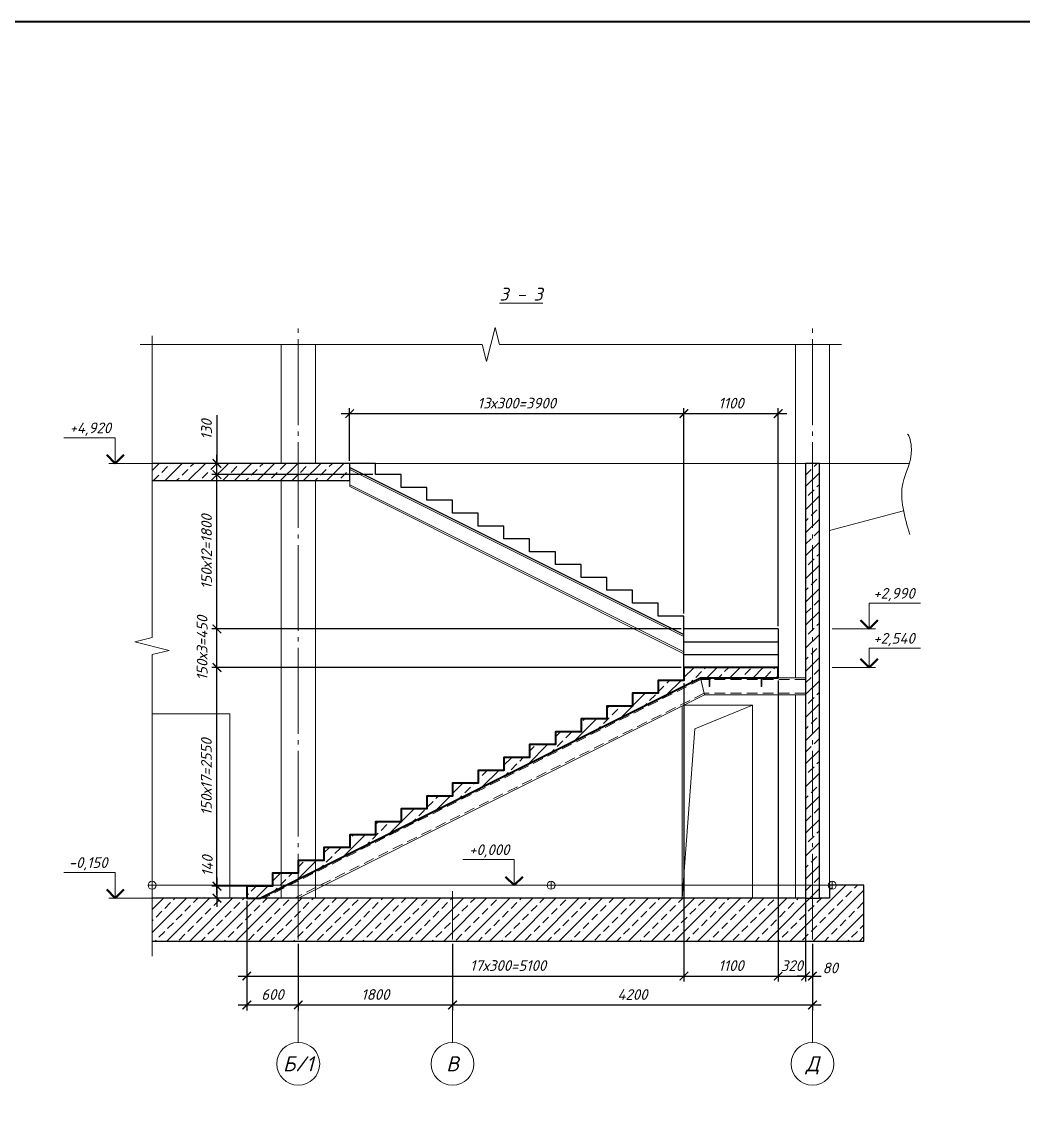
# Model space of a CAD drawing. Header units: millimetres. Extents: x -79646 to 95064, y -231229 to -58107.
# Drawn here: x 29650 to 41338, y -146205 to -133589 of the extents above; entities that cross this region are included whole.
import ezdxf
from ezdxf.enums import TextEntityAlignment as Align

# ---------------------------------------------------------------- set-up
doc = ezdxf.new("R2010")
doc.units = ezdxf.units.MM
doc.header["$PDMODE"] = 3
for name, pattern in [('DASHED2', [0.375, 0.25, -0.125]), ('GOST2.303 5', [24, 20, -1.5, 1, -1.5]), ('HIDDEN', [0.375, 0.25, -0.125])]:
    doc.linetypes.add(name, pattern=pattern)
doc.layers.get('0').update_dxf_attribs({"lineweight": 5})
doc.layers.get('Defpoints').update_dxf_attribs({"lineweight": 0})
for name, color, linetype, lineweight in [('!!!Металл', 7, 'Continuous', 15), ('#Dimensions', 7, 'Continuous', 9), ('#Бетон вид', 22, 'Continuous', 18), ('#Бетон лестницы вид', 12, 'Continuous', 30), ('#Бетон лестницы разрез', 12, 'Continuous', 40), ('#Бетон разрез', 22, 'Continuous', 30), ('#Оси', 7, 'Continuous', 9), ('#разм', 7, 'Continuous', 9), ('A-okno', 7, 'Continuous', 0), ('k_ Металл_вид', 1, 'Continuous', 18), ('k_ Отметки', 251, 'Continuous', 9)]:
    doc.layers.add(name, color=color, linetype=linetype, lineweight=lineweight)
doc.layers.add('#Hatch', color=252, linetype='Continuous', lineweight=5, true_color=0x696969)
doc.styles.add('ESKDW', font='eskdw.shx', dxfattribs={"oblique": 15})
doc.styles.add('STEP PR', font='isocpeui.ttf')
doc.dimstyles.new('SPDS', dxfattribs={"dimscale": 50, "dimtxt": 2.5, "dimasz": 2, "dimexe": 1.25, "dimexo": 0.625, "dimtad": 1, "dimdec": 0, "dimrnd": 0.001, "dimtxsty": 'ESKDW', "dimblk": 'ARCHTICK', "dimcen": 2.5, "dimdle": 2, "dimclrd": 256, "dimclre": 256, "dimclrt": 7, "dimadec": 0, "dimazin": 2, "dimtfac": 0.75, "dimtdec": 0, "dimtmove": 1, "dimatfit": 3, "dimfxl": 1, "dimtolj": 1, "dimarcsym": 1})
doc.dimstyles.new('высотные отметки', dxfattribs={"dimtxt": 500, "dimasz": 100, "dimexe": 100, "dimexo": 0.625, "dimgap": 50, "dimtad": 1, "dimtih": 1, "dimtoh": 1, "dimdec": 3, "dimlfac": 0.001, "dimrnd": 0.005, "dimzin": 9, "dimtxsty": 'STEP PR', "dimblk": 'NONE', "dimcen": 100, "dimdle": 100, "dimse1": 1, "dimse2": 1, "dimsd1": 1, "dimsd2": 1, "dimadec": 0, "dimazin": 0, "dimtfac": 1, "dimtdec": 3, "dimtmove": 0, "dimatfit": 2, "dimldrblk": 'NONE', "dimfxl": 1, "dimarcsym": 0})

# ---------------------------------------------------------------- blocks, each defined once
blk = doc.blocks.new('*U835')
at = {"color": 0, "linetype": 'ByBlock', "lineweight": -2}
for p, q in [((24.954, 0), (25.266, 1.25)), ((25.266, 1.25), (25.891, -1.25)), ((24.954, 0), (0, 0)), ((25.891, -1.25), (26.204, 0)), ((51.157, 0), (26.204, 0))]:
    blk.add_line(p, q, dxfattribs=at)
blk = doc.blocks.new('*U24')
at = {"color": 0, "linetype": 'ByBlock', "lineweight": -2}
for p, q in [((21.991, 0), (22.303, 1.25)), ((22.303, 1.25), (22.928, -1.25)), ((21.991, 0), (0, 0)), ((22.928, -1.25), (23.241, 0)), ((45.231, 0), (23.241, 0))]:
    blk.add_line(p, q, dxfattribs=at)
blk = doc.blocks.new('_ArchTick')
at = {"color": 0, "linetype": 'ByBlock', "const_width": 0.15}
blk.add_lwpolyline([(-0.5, -0.5), (0.5, 0.5)], dxfattribs=at)
blk = doc.blocks.new('*D710')
at = {"layer": '#Dimensions', "lineweight": -2, "transparency": 16777216}
for p, q in [((32877, -144343), (32877, -145121)), ((34677, -144343), (34677, -145121)), ((32777, -145058), (34777, -145058))]:
    blk.add_line(p, q, dxfattribs=at)
at = {"layer": 'Defpoints', "color": 0, "lineweight": 0, "transparency": 16777216}
for p in [(32877, -144312), (34677, -144312), (34677, -145058)]:
    blk.add_point(p, dxfattribs=at)
at = {"layer": '#Dimensions', "lineweight": -2, "transparency": 16777216, "xscale": 100, "yscale": 100, "zscale": 100, "rotation": 180}
blk.add_blockref('_ArchTick', (32877, -145058), dxfattribs=at)
at = {"layer": '#Dimensions', "lineweight": -2, "transparency": 16777216, "xscale": 100, "yscale": 100, "zscale": 100}
blk.add_blockref('_ArchTick', (34677, -145058), dxfattribs=at)
at = {"layer": '#Dimensions', "transparency": 16777216, "insert": (33777, -144936), "char_height": 125, "attachment_point": 5, "style": 'STEP PR'}
blk.add_mtext('\\A1;1800', dxfattribs=at)
blk = doc.blocks.new('*D711')
at = {"layer": '#Dimensions', "lineweight": -2, "transparency": 16777216}
for p, q in [((34677, -144343), (34677, -145121)), ((38877, -144343), (38877, -145121)), ((34577, -145058), (38977, -145058))]:
    blk.add_line(p, q, dxfattribs=at)
at = {"layer": 'Defpoints', "color": 0, "lineweight": 0, "transparency": 16777216}
for p in [(34677, -144312), (38877, -144312), (38877, -145058)]:
    blk.add_point(p, dxfattribs=at)
at = {"layer": '#Dimensions', "lineweight": -2, "transparency": 16777216, "xscale": 100, "yscale": 100, "zscale": 100, "rotation": 180}
blk.add_blockref('_ArchTick', (34677, -145058), dxfattribs=at)
at = {"layer": '#Dimensions', "lineweight": -2, "transparency": 16777216, "xscale": 100, "yscale": 100, "zscale": 100}
blk.add_blockref('_ArchTick', (38877, -145058), dxfattribs=at)
at = {"layer": '#Dimensions', "transparency": 16777216, "insert": (36777, -144936), "char_height": 125, "attachment_point": 5, "style": 'STEP PR'}
blk.add_mtext('\\A1;4200', dxfattribs=at)
blk = doc.blocks.new('*D29')
at = {"layer": 'Defpoints', "color": 0, "lineweight": 0, "ltscale": 3, "transparency": 16777216}
for p in [(4574327, -914160), (4576313, -914160, 0), (4576313, -924000)]:
    blk.add_point(p, dxfattribs=at)
at = {"layer": '#разм', "color": 0, "ltscale": 3, "transparency": 16777216, "insert": (4574872, -913360), "char_height": 250, "attachment_point": 5, "style": 'STEP PR'}
blk.add_mtext('+4,920', dxfattribs=at)
blk = doc.blocks.new('_None')
blk = doc.blocks.new('*D34')
at = {"layer": 'Defpoints', "color": 0, "lineweight": 0, "ltscale": 3, "transparency": 16777216}
for p in [(4574340, -924000), (4576313, -924000), (4576313, -924000, 0)]:
    blk.add_point(p, dxfattribs=at)
at = {"layer": '#разм', "color": 0, "ltscale": 3, "transparency": 16777216, "insert": (4574872, -923200), "char_height": 250, "attachment_point": 5, "style": 'STEP PR'}
blk.add_mtext('+0,000', dxfattribs=at)
blk = doc.blocks.new('*D39')
at = {"layer": 'Defpoints', "color": 0, "lineweight": 0, "ltscale": 3, "transparency": 16777216}
for p in [(4574313, -924300), (4576313, -924300, 0), (4576313, -924600)]:
    blk.add_point(p, dxfattribs=at)
at = {"layer": '#разм', "color": 0, "ltscale": 3, "transparency": 16777216, "insert": (4574821, -923500), "char_height": 250, "attachment_point": 5, "style": 'STEP PR'}
blk.add_mtext('-0,150', dxfattribs=at)
blk = doc.blocks.new('*D727')
at = {"layer": 'Defpoints', "color": 0, "lineweight": 0, "ltscale": 3, "transparency": 16777216}
for p in [(4576313, -918920, 0), (4577210, -918920), (4576313, -924000)]:
    blk.add_point(p, dxfattribs=at)
at = {"layer": '#разм', "color": 0, "ltscale": 3, "transparency": 16777216, "insert": (4577755, -918269), "char_height": 250, "attachment_point": 5, "style": 'STEP PR'}
blk.add_mtext('+2,540', dxfattribs=at)
blk = doc.blocks.new('*D723')
at = {"layer": 'Defpoints', "color": 0, "lineweight": 0, "ltscale": 3, "transparency": 16777216}
for p in [(4576313, -918020, 0), (4577223, -918020), (4576313, -924000)]:
    blk.add_point(p, dxfattribs=at)
at = {"layer": '#разм', "color": 0, "ltscale": 3, "transparency": 16777216, "insert": (4577755, -917220), "char_height": 250, "attachment_point": 5, "style": 'STEP PR'}
blk.add_mtext('+2,990', dxfattribs=at)
blk = doc.blocks.new('*U260')
at = {"color": 0, "linetype": 'ByBlock', "lineweight": -2}
for p, q in [((-63, 0), (-63, 7)), ((-63, 0), (0, 0)), ((-60, 10), (-20, 10)), ((-10, 20), (-10, 97)), ((0, 100), (-7, 100)), ((0, 0), (0, 100))]:
    blk.add_line(p, q, dxfattribs=at)
for centre, radius, start, end in [((-60, 7), 3.3, 90, 180), ((-20, 20), 10, 270, 0), ((-7, 97), 3.3, 89.045, 179.9778)]:
    blk.add_arc(centre, radius, start, end, dxfattribs=at)
blk = doc.blocks.new('*D797')
at = {"layer": '#Dimensions', "lineweight": -2, "transparency": 16777216}
for p, q in [((31929, -143772), (31929, -141022)), ((37346, -141122), (31867, -141122)), ((32546, -143672), (31867, -143672))]:
    blk.add_line(p, q, dxfattribs=at)
at = {"layer": 'Defpoints', "color": 0, "lineweight": 0, "transparency": 16777216}
for p in [(31929, -141122), (37377, -141122), (32577, -143672)]:
    blk.add_point(p, dxfattribs=at)
at = {"layer": '#Dimensions', "lineweight": -2, "transparency": 16777216, "xscale": 100, "yscale": 100, "zscale": 100}
for p, rotation in [((31929, -141122), 90), ((31929, -143672), 270)]:
    blk.add_blockref('_ArchTick', p, dxfattribs=dict(at, rotation=rotation))
at = {"layer": '#Dimensions', "transparency": 16777216, "insert": (31806, -142397), "char_height": 125, "attachment_point": 5, "rotation": 90, "style": 'STEP PR'}
blk.add_mtext('\\A1;150х17=2550', dxfattribs=at)
blk = doc.blocks.new('*D831')
at = {"layer": '#Dimensions', "lineweight": -2, "transparency": 16777216}
for p, q in [((31929, -141222), (31929, -140572)), ((37346, -140672), (31867, -140672)), ((37346, -141122), (31867, -141122))]:
    blk.add_line(p, q, dxfattribs=at)
at = {"layer": 'Defpoints', "color": 0, "lineweight": 0, "transparency": 16777216}
for p in [(31929, -140672), (37377, -140672), (37377, -141122)]:
    blk.add_point(p, dxfattribs=at)
at = {"layer": '#Dimensions', "lineweight": -2, "transparency": 16777216, "xscale": 100, "yscale": 100, "zscale": 100}
for p, rotation in [((31929, -140672), 90), ((31929, -141122), 270)]:
    blk.add_blockref('_ArchTick', p, dxfattribs=dict(at, rotation=rotation))
at = {"layer": '#Dimensions', "transparency": 16777216, "insert": (31756, -140895), "char_height": 125, "attachment_point": 5, "rotation": 90, "style": 'STEP PR'}
blk.add_mtext('\\A1;150х3=450', dxfattribs=at)
blk = doc.blocks.new('*D832')
at = {"layer": '#Dimensions', "lineweight": -2, "transparency": 16777216}
for p, q in [((31929, -140772), (31929, -138772)), ((33746, -138872), (31867, -138872)), ((37346, -140672), (31867, -140672))]:
    blk.add_line(p, q, dxfattribs=at)
at = {"layer": 'Defpoints', "color": 0, "lineweight": 0, "transparency": 16777216}
for p in [(31929, -138872), (33777, -138872), (37377, -140672)]:
    blk.add_point(p, dxfattribs=at)
at = {"layer": '#Dimensions', "lineweight": -2, "transparency": 16777216, "xscale": 100, "yscale": 100, "zscale": 100}
for p, rotation in [((31929, -138872), 90), ((31929, -140672), 270)]:
    blk.add_blockref('_ArchTick', p, dxfattribs=dict(at, rotation=rotation))
at = {"layer": '#Dimensions', "transparency": 16777216, "insert": (31807, -139772), "char_height": 125, "attachment_point": 5, "rotation": 90, "style": 'STEP PR'}
blk.add_mtext('\\A1;150х12=1800', dxfattribs=at)
blk = doc.blocks.new('*D833')
at = {"layer": '#Dimensions', "lineweight": -2, "transparency": 16777216}
for p, q in [((31929, -138178), (31929, -138742)), ((31929, -138972), (31929, -138642)), ((33446, -138742), (31867, -138742)), ((33746, -138872), (31867, -138872))]:
    blk.add_line(p, q, dxfattribs=at)
at = {"layer": 'Defpoints', "color": 0, "lineweight": 0, "transparency": 16777216}
for p in [(31929, -138742), (33477, -138742), (33777, -138872)]:
    blk.add_point(p, dxfattribs=at)
at = {"layer": '#Dimensions', "lineweight": -2, "transparency": 16777216, "xscale": 100, "yscale": 100, "zscale": 100}
for p, rotation in [((31929, -138742), 90), ((31929, -138872), 270)]:
    blk.add_blockref('_ArchTick', p, dxfattribs=dict(at, rotation=rotation))
at = {"layer": '#Dimensions', "transparency": 16777216, "insert": (31807, -138346), "char_height": 125, "attachment_point": 5, "rotation": 90, "style": 'STEP PR'}
blk.add_mtext('\\A1;130', dxfattribs=at)
blk = doc.blocks.new('*D834')
at = {"layer": '#Dimensions', "lineweight": -2, "transparency": 16777216}
for p, q in [((31929, -143572), (31929, -143912)), ((32546, -143672), (31867, -143672)), ((32246, -143812), (31867, -143812))]:
    blk.add_line(p, q, dxfattribs=at)
at = {"layer": 'Defpoints', "color": 0, "lineweight": 0, "transparency": 16777216}
for p in [(32577, -143672), (31929, -143812), (32277, -143812)]:
    blk.add_point(p, dxfattribs=at)
at = {"layer": '#Dimensions', "lineweight": -2, "transparency": 16777216, "xscale": 100, "yscale": 100, "zscale": 100}
for p, rotation in [((31929, -143672), 90), ((31929, -143812), 270)]:
    blk.add_blockref('_ArchTick', p, dxfattribs=dict(at, rotation=rotation))
at = {"layer": '#Dimensions', "transparency": 16777216, "insert": (31817, -143435), "char_height": 125, "attachment_point": 5, "rotation": 90, "style": 'STEP PR'}
blk.add_mtext('\\A1;140', dxfattribs=at)
blk = doc.blocks.new('*D846')
at = {"layer": '#Dimensions', "lineweight": -2, "transparency": 16777216}
for p, q in [((33477, -138711), (33477, -138099)), ((37377, -140491), (37377, -138099)), ((33377, -138161), (37477, -138161))]:
    blk.add_line(p, q, dxfattribs=at)
at = {"layer": 'Defpoints', "color": 0, "lineweight": 0, "transparency": 16777216}
for p in [(37377, -138161), (33477, -138742), (37377, -140522)]:
    blk.add_point(p, dxfattribs=at)
at = {"layer": '#Dimensions', "lineweight": -2, "transparency": 16777216, "xscale": 100, "yscale": 100, "zscale": 100, "rotation": 180}
blk.add_blockref('_ArchTick', (33477, -138161), dxfattribs=at)
at = {"layer": '#Dimensions', "lineweight": -2, "transparency": 16777216, "xscale": 100, "yscale": 100, "zscale": 100}
blk.add_blockref('_ArchTick', (37377, -138161), dxfattribs=at)
at = {"layer": '#Dimensions', "transparency": 16777216, "insert": (35427, -138039), "char_height": 125, "attachment_point": 5, "style": 'STEP PR'}
blk.add_mtext('\\A1;13х300=3900', dxfattribs=at)
blk = doc.blocks.new('*D847')
at = {"layer": '#Dimensions', "lineweight": -2, "transparency": 16777216}
for p, q in [((37377, -140491), (37377, -138099)), ((38477, -140641), (38477, -138099)), ((37277, -138161), (38577, -138161))]:
    blk.add_line(p, q, dxfattribs=at)
at = {"layer": 'Defpoints', "color": 0, "lineweight": 0, "transparency": 16777216}
for p in [(38477, -138161), (37377, -140522), (38477, -140672)]:
    blk.add_point(p, dxfattribs=at)
at = {"layer": '#Dimensions', "lineweight": -2, "transparency": 16777216, "xscale": 100, "yscale": 100, "zscale": 100, "rotation": 180}
blk.add_blockref('_ArchTick', (37377, -138161), dxfattribs=at)
at = {"layer": '#Dimensions', "lineweight": -2, "transparency": 16777216, "xscale": 100, "yscale": 100, "zscale": 100}
blk.add_blockref('_ArchTick', (38477, -138161), dxfattribs=at)
at = {"layer": '#Dimensions', "transparency": 16777216, "insert": (37927, -138039), "char_height": 125, "attachment_point": 5, "style": 'STEP PR'}
blk.add_mtext('\\A1;1100', dxfattribs=at)
blk = doc.blocks.new('*D848')
at = {"layer": '#Dimensions', "lineweight": -2, "transparency": 16777216}
for p, q in [((37377, -141303), (37377, -144784)), ((32277, -143843), (32277, -144784)), ((32177, -144721), (37477, -144721))]:
    blk.add_line(p, q, dxfattribs=at)
at = {"layer": 'Defpoints', "color": 0, "lineweight": 0, "transparency": 16777216}
for p in [(37377, -141272), (32277, -143812), (37377, -144721)]:
    blk.add_point(p, dxfattribs=at)
at = {"layer": '#Dimensions', "lineweight": -2, "transparency": 16777216, "xscale": 100, "yscale": 100, "zscale": 100, "rotation": 180}
blk.add_blockref('_ArchTick', (32277, -144721), dxfattribs=at)
at = {"layer": '#Dimensions', "lineweight": -2, "transparency": 16777216, "xscale": 100, "yscale": 100, "zscale": 100}
blk.add_blockref('_ArchTick', (37377, -144721), dxfattribs=at)
at = {"layer": '#Dimensions', "transparency": 16777216, "insert": (35326, -144598), "char_height": 125, "attachment_point": 5, "style": 'STEP PR'}
blk.add_mtext('\\A1;17х300=5100', dxfattribs=at)
blk = doc.blocks.new('*D849')
at = {"layer": '#Dimensions', "lineweight": -2, "transparency": 16777216}
for p, q in [((38477, -141273), (38477, -144784)), ((37377, -141303), (37377, -144784)), ((37277, -144721), (38577, -144721))]:
    blk.add_line(p, q, dxfattribs=at)
at = {"layer": 'Defpoints', "color": 0, "lineweight": 0, "transparency": 16777216}
for p in [(37377, -141272), (38477, -141242), (38477, -144721)]:
    blk.add_point(p, dxfattribs=at)
at = {"layer": '#Dimensions', "lineweight": -2, "transparency": 16777216, "xscale": 100, "yscale": 100, "zscale": 100, "rotation": 180}
blk.add_blockref('_ArchTick', (37377, -144721), dxfattribs=at)
at = {"layer": '#Dimensions', "lineweight": -2, "transparency": 16777216, "xscale": 100, "yscale": 100, "zscale": 100}
blk.add_blockref('_ArchTick', (38477, -144721), dxfattribs=at)
at = {"layer": '#Dimensions', "transparency": 16777216, "insert": (37927, -144599), "char_height": 125, "attachment_point": 5, "style": 'STEP PR'}
blk.add_mtext('\\A1;1100', dxfattribs=at)
blk = doc.blocks.new('*D850')
at = {"layer": '#Dimensions', "lineweight": -2, "transparency": 16777216}
for p, q in [((38477, -141273), (38477, -144784)), ((38797, -143253), (38797, -144784)), ((38377, -144721), (38897, -144721))]:
    blk.add_line(p, q, dxfattribs=at)
at = {"layer": 'Defpoints', "color": 0, "lineweight": 0, "transparency": 16777216}
for p in [(38477, -141242), (38797, -143222), (38797, -144721)]:
    blk.add_point(p, dxfattribs=at)
at = {"layer": '#Dimensions', "lineweight": -2, "transparency": 16777216, "xscale": 100, "yscale": 100, "zscale": 100, "rotation": 180}
blk.add_blockref('_ArchTick', (38477, -144721), dxfattribs=at)
at = {"layer": '#Dimensions', "lineweight": -2, "transparency": 16777216, "xscale": 100, "yscale": 100, "zscale": 100}
blk.add_blockref('_ArchTick', (38797, -144721), dxfattribs=at)
at = {"layer": '#Dimensions', "transparency": 16777216, "insert": (38637, -144599), "char_height": 125, "attachment_point": 5, "style": 'STEP PR'}
blk.add_mtext('\\A1;320', dxfattribs=at)
blk = doc.blocks.new('*D851')
at = {"layer": '#Dimensions', "lineweight": -2, "transparency": 16777216}
for p, q in [((32277, -144753), (32277, -145121)), ((32877, -144753), (32877, -145121)), ((32177, -145058), (32977, -145058))]:
    blk.add_line(p, q, dxfattribs=at)
at = {"layer": 'Defpoints', "color": 0, "lineweight": 0, "transparency": 16777216}
for p in [(32277, -144721), (32877, -144721), (32877, -145058)]:
    blk.add_point(p, dxfattribs=at)
at = {"layer": '#Dimensions', "lineweight": -2, "transparency": 16777216, "xscale": 100, "yscale": 100, "zscale": 100, "rotation": 180}
blk.add_blockref('_ArchTick', (32277, -145058), dxfattribs=at)
at = {"layer": '#Dimensions', "lineweight": -2, "transparency": 16777216, "xscale": 100, "yscale": 100, "zscale": 100}
blk.add_blockref('_ArchTick', (32877, -145058), dxfattribs=at)
at = {"layer": '#Dimensions', "transparency": 16777216, "insert": (32577, -144936), "char_height": 125, "attachment_point": 5, "style": 'STEP PR'}
blk.add_mtext('\\A1;600', dxfattribs=at)
blk = doc.blocks.new('*D852')
at = {"layer": '#Dimensions', "lineweight": -2, "transparency": 16777216}
for p, q in [((38797, -143253), (38797, -144784)), ((38877, -144343), (38877, -144784)), ((38797, -144721), (38697, -144721)), ((38797, -144721), (38877, -144721)), ((38877, -144721), (38977, -144721))]:
    blk.add_line(p, q, dxfattribs=at)
at = {"layer": 'Defpoints', "color": 0, "lineweight": 0, "transparency": 16777216}
for p in [(38797, -143222), (38877, -144312), (38877, -144721)]:
    blk.add_point(p, dxfattribs=at)
at = {"layer": '#Dimensions', "lineweight": -2, "transparency": 16777216, "xscale": 100, "yscale": 100, "zscale": 100}
blk.add_blockref('_ArchTick', (38797, -144721), dxfattribs=at)
at = {"layer": '#Dimensions', "lineweight": -2, "transparency": 16777216, "xscale": 100, "yscale": 100, "zscale": 100, "rotation": 180}
blk.add_blockref('_ArchTick', (38877, -144721), dxfattribs=at)
at = {"layer": '#Dimensions', "transparency": 16777216, "insert": (39085, -144626), "char_height": 125, "attachment_point": 5, "style": 'STEP PR'}
blk.add_mtext('\\A1;80', dxfattribs=at)
blk = doc.blocks.new('*U28')
at = {"layer": '#разм', "ltscale": 100, "elevation": 0}
for points in [[(4575453.9815, -913560.2763), (4574252.0497, -913560.2763)], [(4575453.9815, -914160.2763), (4575453.9815, -913560.2763)], [(4576313.4569, -914160.2763), (4575303.9815, -914160.2763)]]:
    blk.add_lwpolyline(points, dxfattribs=at)
at = {"layer": 'A-okno', "color": 0, "lineweight": 50, "ltscale": 100, "elevation": 0}
for points in [[(4575453.9815, -914160.2763), (4575253.9816, -913960.2764)], [(4575453.9815, -914160.2763), (4575653.9814, -913960.2764)]]:
    blk.add_lwpolyline(points, dxfattribs=at)
at = {"layer": 'Defpoints', "color": 253, "ltscale": 3, "elevation": 0}
blk.add_lwpolyline([(4576219.8409, -924000.2763), (4576407.0728, -924000.2763)], dxfattribs=at)
at = {"layer": 'Defpoints', "color": 253, "lineweight": 15, "ltscale": 3, "elevation": 0}
blk.add_lwpolyline([(4576313.4569, -923906.6603), (4576313.4569, -924093.8923)], dxfattribs=at)
at = {"layer": 'Defpoints', "color": 253, "lineweight": 15, "ltscale": 3}
blk.add_circle((4576313.4569, -924000.2763, 0), 93.616, dxfattribs=at)
at = {"layer": '#разм', "ltscale": 3}
dim = blk.add_linear_dim(base=(4574327.168, -914160.2763), p1=(4576313.4569, -924000.4215), p2=(4576313.4569, -914160.2763, 0), angle=90, dimstyle='высотные отметки', override={"dimtxt": 250, "dimlfac": 0.0005, "dimrnd": 0.005, "dimzin": 1, "dimpost": '+<>'}, dxfattribs=at)
dim.commit()
dim.dimension.update_dxf_attribs({"geometry": '*D29', "text_midpoint": (4574872.0543, -913560.2763), "dimtype": 160})
blk = doc.blocks.new('*U33')
at = {"layer": '#разм', "ltscale": 100, "elevation": 0}
for points in [[(4575453.9815, -923400.2763), (4574252.0497, -923400.2763)], [(4575453.9815, -924000.2763), (4575453.9815, -923400.2763)], [(4576313.4569, -924000.2763), (4575303.9815, -924000.2763)]]:
    blk.add_lwpolyline(points, dxfattribs=at)
at = {"layer": 'A-okno', "color": 0, "lineweight": 50, "ltscale": 100, "elevation": 0}
for points in [[(4575453.9815, -924000.2763), (4575253.9816, -923800.2764)], [(4575453.9815, -924000.2763), (4575653.9814, -923800.2764)]]:
    blk.add_lwpolyline(points, dxfattribs=at)
at = {"layer": 'Defpoints', "color": 253, "ltscale": 3, "elevation": 0}
blk.add_lwpolyline([(4576219.8409, -924000.2763), (4576407.0728, -924000.2763)], dxfattribs=at)
at = {"layer": 'Defpoints', "color": 253, "lineweight": 15, "ltscale": 3, "elevation": 0}
blk.add_lwpolyline([(4576313.4569, -923906.6603), (4576313.4569, -924093.8923)], dxfattribs=at)
at = {"layer": 'Defpoints', "color": 253, "lineweight": 15, "ltscale": 3}
blk.add_circle((4576313.4569, -924000.2763, 0), 93.616, dxfattribs=at)
at = {"layer": '#разм', "ltscale": 3}
dim = blk.add_linear_dim(base=(4574340.0468, -924000.2763), p1=(4576313.4569, -924000.4215), p2=(4576313.4569, -924000.2763, 0), angle=90, dimstyle='высотные отметки', override={"dimtxt": 250, "dimlfac": 0.0005, "dimrnd": 0.005, "dimzin": 1, "dimpost": '+<>'}, dxfattribs=at)
dim.commit()
dim.dimension.update_dxf_attribs({"geometry": '*D34', "text_midpoint": (4574872.0543, -923400.2763), "dimtype": 160})
blk = doc.blocks.new('*U37')
at = {"layer": '#разм', "ltscale": 100, "elevation": 0}
for points in [[(4575453.9815, -923700.1311), (4574252.0497, -923700.1311)], [(4575453.9815, -924300.1311), (4575453.9815, -923700.1311)], [(4576313.4569, -924300.1311), (4575303.9815, -924300.1311)]]:
    blk.add_lwpolyline(points, dxfattribs=at)
at = {"layer": '#разм', "lineweight": 50, "ltscale": 100, "elevation": 0}
for points in [[(4575453.9815, -924300.1311), (4575253.9816, -924100.1312)], [(4575453.9815, -924300.1311), (4575653.9814, -924100.1312)]]:
    blk.add_lwpolyline(points, dxfattribs=at)
at = {"layer": 'Defpoints', "color": 253, "lineweight": 15, "ltscale": 3, "elevation": 0}
for points in [[(4576313.4569, -923625.6673), (4576313.4569, -924374.5949)], [(4576313.4569, -923906.6603), (4576313.4569, -924093.8923)]]:
    blk.add_lwpolyline(points, dxfattribs=at)
at = {"layer": 'Defpoints', "color": 253, "ltscale": 3, "elevation": 0}
blk.add_lwpolyline([(4576219.8409, -924000.2763), (4576407.0728, -924000.2763)], dxfattribs=at)
at = {"layer": 'Defpoints', "color": 253, "lineweight": 15, "ltscale": 3}
blk.add_circle((4576313.4569, -924000.2763, 0), 93.616, dxfattribs=at)
at = {"layer": '#разм', "ltscale": 3}
dim = blk.add_linear_dim(base=(4574313.1732, -924300.1311), p1=(4576313.4569, -924600.4215), p2=(4576313.4569, -924300.1311, 0), angle=90, dimstyle='высотные отметки', override={"dimtxt": 250, "dimlfac": 0.0005, "dimrnd": 0.005, "dimzin": 1, "dimpost": '-<>'}, dxfattribs=at)
dim.commit()
dim.dimension.update_dxf_attribs({"geometry": '*D39', "text_midpoint": (4574820.8436, -923700.1311), "dimtype": 160})
blk = doc.blocks.new('*U726')
at = {"layer": '#разм', "ltscale": 100, "elevation": 0}
for points in [[(4577172.9323, -918469.4384), (4578374.8641, -918469.4384)], [(4577172.9323, -918920.2763), (4577172.9323, -918469.4384)], [(4576313.4569, -918920.2763), (4577322.9323, -918920.2763)]]:
    blk.add_lwpolyline(points, dxfattribs=at)
at = {"layer": 'A-okno', "color": 0, "lineweight": 50, "ltscale": 100, "elevation": 0}
for points in [[(4577172.9323, -918920.2763), (4576972.9324, -918720.2764)], [(4577172.9323, -918920.2763), (4577372.9322, -918720.2764)]]:
    blk.add_lwpolyline(points, dxfattribs=at)
at = {"layer": 'Defpoints', "color": 253, "ltscale": 3, "elevation": 0}
blk.add_lwpolyline([(4576219.8409, -924000.2763), (4576407.0728, -924000.2763)], dxfattribs=at)
at = {"layer": 'Defpoints', "color": 253, "lineweight": 15, "ltscale": 3, "elevation": 0}
blk.add_lwpolyline([(4576313.4569, -923906.6603), (4576313.4569, -924093.8923)], dxfattribs=at)
at = {"layer": 'Defpoints', "color": 253, "lineweight": 15, "ltscale": 3}
blk.add_circle((4576313.4569, -924000.2763, 0), 93.616, dxfattribs=at)
at = {"layer": '#разм', "ltscale": 3}
dim = blk.add_linear_dim(base=(4577209.9731, -918920.2763), p1=(4576313.4569, -924000.4215), p2=(4576313.4569, -918920.2763, 0), angle=90, dimstyle='высотные отметки', override={"dimtxt": 250, "dimlfac": 0.0005, "dimrnd": 0.005, "dimzin": 1, "dimpost": '+<>'}, dxfattribs=at)
dim.commit()
dim.dimension.update_dxf_attribs({"geometry": '*D727', "text_midpoint": (4577754.8594, -918469.4384), "dimtype": 160})
blk = doc.blocks.new('*U722')
at = {"layer": '#разм', "ltscale": 100, "elevation": 0}
for points in [[(4577172.9323, -917420.2763), (4578374.8641, -917420.2763)], [(4577172.9323, -918020.2763), (4577172.9323, -917420.2763)], [(4576313.4569, -918020.2763), (4577322.9323, -918020.2763)]]:
    blk.add_lwpolyline(points, dxfattribs=at)
at = {"layer": 'A-okno', "color": 0, "lineweight": 50, "ltscale": 100, "elevation": 0}
for points in [[(4577172.9323, -918020.2763), (4576972.9324, -917820.2764)], [(4577172.9323, -918020.2763), (4577372.9322, -917820.2764)]]:
    blk.add_lwpolyline(points, dxfattribs=at)
at = {"layer": 'Defpoints', "color": 253, "ltscale": 3, "elevation": 0}
blk.add_lwpolyline([(4576219.8409, -924000.2763), (4576407.0728, -924000.2763)], dxfattribs=at)
at = {"layer": 'Defpoints', "color": 253, "lineweight": 15, "ltscale": 3, "elevation": 0}
blk.add_lwpolyline([(4576313.4569, -923906.6603), (4576313.4569, -924093.8923)], dxfattribs=at)
at = {"layer": 'Defpoints', "color": 253, "lineweight": 15, "ltscale": 3}
blk.add_circle((4576313.4569, -924000.2763, 0), 93.616, dxfattribs=at)
at = {"layer": '#разм', "ltscale": 3}
dim = blk.add_linear_dim(base=(4577222.8519, -918020.2763), p1=(4576313.4569, -924000.4215), p2=(4576313.4569, -918020.2763, 0), angle=90, dimstyle='высотные отметки', override={"dimtxt": 250, "dimlfac": 0.0005, "dimrnd": 0.005, "dimzin": 1, "dimpost": '+<>'}, dxfattribs=at)
dim.commit()
dim.dimension.update_dxf_attribs({"geometry": '*D723', "text_midpoint": (4577754.8594, -917420.2763), "dimtype": 160})

msp = doc.modelspace()

# ---------------------------------------------------------------- hatches: boundary and pattern name
at = {"layer": '#Hatch'}
h = msp.add_hatch(dxfattribs=at)
h.set_pattern_fill('ANSI33', color=256, scale=30, style=0)
h.paths.add_polyline_path([(38877.26275, -138741.80829), (38797.26275, -138741.80829), (38797.26275, -143811.80829), (34677.26275, -143811.80829), (34677.26275, -144311.80829), (38877.26275, -144311.80829)])
h.paths.add_polyline_path([(38957.26275, -138941.80829), (38957.26275, -138741.80829), (38877.26275, -138741.80829), (38877.26275, -144311.80829), (39477.26275, -144311.80829), (39477.26275, -143811.80829), (39477.26275, -143661.80829), (39077.26275, -143661.80829), (39077.26275, -143811.80829), (38957.26275, -143811.80829)])
h.paths.add_polyline_path([(34677.26275, -143811.80829), (32877.26275, -143811.80829), (32877.26275, -144311.80829), (34677.26275, -144311.80829)])
h.paths.add_polyline_path([(32877.26275, -143811.80829), (31172.1053, -143811.80829), (31172.1053, -144311.80829), (32877.26275, -144311.80829)])
h = msp.add_hatch(dxfattribs=at)
h.set_pattern_fill('ANSI33', color=256, scale=30, style=0)
h.paths.add_polyline_path([(32877.26275, -138741.80829), (31172.1053, -138741.80829), (31172.1053, -138941.80829), (32877.26275, -138941.80829)])
h.paths.add_polyline_path([(33477.26275, -138941.80829), (33477.26275, -138741.80829), (32877.26275, -138741.80829), (32877.26275, -138941.80829)])
h = msp.add_hatch(dxfattribs=at)
h.set_pattern_fill('ANSI33', color=256, scale=30, style=0)
h.paths.add_polyline_path([(38477.26275, -141121.80829), (37377.26275, -141121.80829), (37377.26275, -141271.80829), (37077.26275, -141271.80829), (37077.26275, -141421.80829), (36777.26275, -141421.80829), (36777.26275, -141571.80829), (36477.26275, -141571.80829), (36477.26275, -141721.80829), (36177.26275, -141721.80829), (36177.26275, -141871.80829), (35877.26275, -141871.80829), (35877.26275, -142021.80829), (35577.26275, -142021.80829), (35577.26275, -142171.80829), (35277.26275, -142171.80829), (35277.26275, -142321.80829), (34977.26275, -142321.80829), (34977.26275, -142471.80829), (34677.26275, -142471.80829), (34677.26275, -142621.80829), (34377.26275, -142621.80829), (34377.26275, -142771.80829), (34077.26275, -142771.80829), (34077.26275, -142921.80829), (33777.26275, -142921.80829), (33777.26275, -143071.80829), (33477.26275, -143071.80829), (33477.26275, -143221.80829), (33177.26275, -143221.80829), (33177.26275, -143371.80829), (32877.26275, -143371.80829), (32877.26275, -143521.80829), (32577.26275, -143521.80829), (32577.26275, -143671.80829), (32277.26275, -143671.80829), (32277.26275, -143811.80829), (32431.42683, -143811.80829), (37571.42683, -141241.80829), (38477.26275, -141241.80829)])

# ---------------------------------------------------------------- linework, layer by layer
at = {"layer": '!!!Металл'}
for points in [[(33477.26275, -138788.89033), (33477.26275, -139012.49713)], [(33477.26275, -138811.25101), (37377.26275, -140761.25101)], [(33477.26275, -138990.13645), (37377.26275, -140940.13645)], [(33477.26275, -139012.49713), (37377.26275, -140962.49713)], [(37571.42683, -141241.80829), (37618.64042, -141441.80829)], [(38477.26275, -141241.80829), (38797.26275, -141241.80829)], [(38797.26275, -141441.80829), (37618.64042, -141441.80829), (32878.64042, -143811.80829)]]:
    msp.add_lwpolyline(points, dxfattribs=at)
at = {"layer": '!!!Металл', "linetype": 'HIDDEN', "ltscale": 500}
for points in [[(38797.26275, -141261.80829), (37576.14819, -141261.80829), (32476.14819, -143811.80829)], [(38797.26275, -141421.80829), (37613.91906, -141421.80829), (32833.91906, -143811.80829)]]:
    msp.add_lwpolyline(points, dxfattribs=at)
at = {"layer": '#Бетон вид'}
for points in [[(32677.26275, -137354.78126), (32677.26275, -138741.80829), (33077.26275, -138741.80829), (33077.26275, -137354.78126)], [(38677.26275, -137354.78126), (38677.26275, -138741.80829), (39077.26275, -138741.80829), (39077.26275, -137354.78126)], [(33777.26275, -138741.80829), (38797.26275, -138741.80829)], [(38677.26275, -138741.80829), (38677.26275, -141241.80829)], [(38957.26275, -138741.80829), (40007.26337, -138741.80829)], [(39077.26275, -143811.80829), (39077.26275, -143811.80829), (39077.26275, -138741.80829)], [(39940.36648, -139292.84889), (39077.26275, -139524.11684)], [(38677.26275, -141441.80829), (38677.26275, -143811.80829)], [(31172.1053, -141661.80829), (32077.26275, -141661.80829), (32077.26275, -143811.80829), (31752.58369, -143811.80829)], [(37378.64042, -141561.80829), (38177.26275, -141561.80829), (38177.26275, -143811.80829), (37357.26275, -143811.80829), (37357.26275, -141572.49713)], [(37357.26275, -143811.80829), (37504.03513, -141836.34228), (38177.26275, -141561.80829)], [(39077.26275, -143661.80829), (31172.1053, -143661.80829)]]:
    msp.add_lwpolyline(points, dxfattribs=at)
msp.add_lwpolyline([(32677.26275, -143811.80829), (33077.26275, -143811.80829), (33077.26275, -138941.80829), (32677.26275, -138941.80829)], close=True, dxfattribs=at)
at = {"layer": '#Бетон вид', "linetype": 'DASHED2', "ltscale": 400}
msp.add_lwpolyline([(37377.26275, -140671.80829), (37377.26275, -141121.80829)], dxfattribs=at)
at = {"layer": '#Бетон лестницы вид'}
for points in [[(38477.26275, -140671.80829), (37377.26275, -140671.80829), (37377.26275, -140521.80829), (37077.26275, -140521.80829), (37077.26275, -140371.80829), (36777.26275, -140371.80829), (36777.26275, -140221.80829), (36477.26275, -140221.80829), (36477.26275, -140071.80829), (36177.26275, -140071.80829), (36177.26275, -139921.80829), (35877.26275, -139921.80829), (35877.26275, -139771.80829), (35577.26275, -139771.80829), (35577.26275, -139621.80829), (35277.26275, -139621.80829), (35277.26275, -139471.80829), (34977.26275, -139471.80829), (34977.26275, -139321.80829), (34677.26275, -139321.80829), (34677.26275, -139171.80829), (34377.26275, -139171.80829), (34377.26275, -139021.80829), (34077.26275, -139021.80829), (34077.26275, -138871.80829), (33777.26275, -138871.80829), (33777.26275, -138741.80829), (33477.26275, -138741.80829)], [(33477.26275, -138788.89033), (37377.26275, -140738.89033)], [(37377.26275, -141121.80829), (37377.26275, -140671.80829)], [(38477.26275, -140671.80829), (38477.26275, -141121.80829)], [(37377.26275, -140821.80829), (38477.26275, -140821.80829)], [(37377.26275, -140971.80829), (38477.26275, -140971.80829)]]:
    msp.add_lwpolyline(points, dxfattribs=at)
at = {"layer": '#Бетон лестницы разрез'}
msp.add_lwpolyline([(38477.26275, -141121.80829), (37377.26275, -141121.80829), (37377.26275, -141271.80829), (37077.26275, -141271.80829), (37077.26275, -141421.80829), (36777.26275, -141421.80829), (36777.26275, -141571.80829), (36477.26275, -141571.80829), (36477.26275, -141721.80829), (36177.26275, -141721.80829), (36177.26275, -141871.80829), (35877.26275, -141871.80829), (35877.26275, -142021.80829), (35577.26275, -142021.80829), (35577.26275, -142171.80829), (35277.26275, -142171.80829), (35277.26275, -142321.80829), (34977.26275, -142321.80829), (34977.26275, -142471.80829), (34677.26275, -142471.80829), (34677.26275, -142621.80829), (34377.26275, -142621.80829), (34377.26275, -142771.80829), (34077.26275, -142771.80829), (34077.26275, -142921.80829), (33777.26275, -142921.80829), (33777.26275, -143071.80829), (33477.26275, -143071.80829), (33477.26275, -143221.80829), (33177.26275, -143221.80829), (33177.26275, -143371.80829), (32877.26275, -143371.80829), (32877.26275, -143521.80829), (32577.26275, -143521.80829), (32577.26275, -143671.80829), (32277.26275, -143671.80829), (32277.26275, -143811.80829), (32431.42683, -143811.80829), (37571.42683, -141241.80829), (38477.26275, -141241.80829)], close=True, dxfattribs=at)
at = {"layer": '#Бетон разрез'}
for points in [[(38797.26275, -138741.80829), (38797.26275, -143811.80829), (31172.1053, -143811.80829)], [(31172.1053, -138941.80829), (33477.26275, -138941.80829), (33477.26275, -138788.89033), (33477.26275, -138741.80829), (33359.33348, -138741.80829), (31172.1053, -138741.80829)], [(39077.26275, -143811.80829), (38957.26275, -143811.80829), (38957.26275, -138941.80829), (38957.26275, -138741.80829), (38797.26275, -138741.80829)], [(39477.26275, -143811.80829), (39477.26275, -143661.80829), (39077.26275, -143661.80829), (39077.26275, -143811.80829)], [(31172.1053, -144311.80829), (39477.26275, -144311.80829), (39477.26275, -143811.80829)], [(38797.26275, -143811.80829), (38957.26275, -143811.80829)]]:
    msp.add_lwpolyline(points, dxfattribs=at)
at = {"layer": '#Оси', "linetype": 'GOST2.303 5', "ltscale": 50}
for points in [[(32877.26275, -145494.02703), (32877.26275, -137148.04355)], [(38877.26275, -145494.02703), (38877.26275, -137148.04355)], [(34677.26275, -145494.02703), (34677.26275, -143730.87688)]]:
    msp.add_lwpolyline(points, dxfattribs=at)
at = {"layer": '#Оси', "linetype": 'Continuous', "ltscale": 50}
for centre in [(32877.26275, -145744.02703), (34677.26275, -145744.02703), (38877.26275, -145744.02703)]:
    msp.add_circle(centre, 250, dxfattribs=at)
at = {"color": 72, "lineweight": 40}
msp.add_lwpolyline([(15460.49268, -133589.24783), (71387.56783, -133589.24783), (71387.56783, -175513.80056), (15460.49268, -175513.80056)], close=True, dxfattribs=at)
msp.add_lwpolyline([(33157.26275, -138741.80829), (33457.26275, -138741.80829)])
msp.add_open_spline([(39985.81938, -138399.49576), (40008.98906, -138412.59714), (40071.98554, -138675.55579), (39849.40811, -139016.15807), (39951.77062, -139365.81826), (40012.23224, -139572.34915)], degree=3, knots=[0, 0, 0, 0, 213.0690495863, 643.1395253742, 1263.7171546742, 1263.7171546742, 1263.7171546742, 1263.7171546742])
at = {"layer": 'k_ Металл_вид'}
for points in [[(33477.26275, -138788.89033), (37377.26275, -140738.89033)], [(38477.26275, -141241.80829), (37571.42683, -141241.80829), (32431.42683, -143811.80829)]]:
    msp.add_lwpolyline(points, dxfattribs=at)

# ---------------------------------------------------------------- block references
at = {"layer": '!!!Металл', "rotation": 180}
for p in [(37671.42683, -141241.80829), (38277.26275, -141241.80829)]:
    msp.add_blockref('*U260', p, dxfattribs=at)
at = {"layer": '#разм', "lineweight": 15, "xscale": 0.5, "yscale": 0.5, "zscale": 0.5}
for name, p in [('*U28', (-2256984.62315, 318338.32986, 0)), ('*U722', (-2249048.35024, 318338.32986, 0)), ('*U726', (-2249048.35024, 318338.32986, 0)), ('*U33', (-2252329.71764, 318338.32986, 0)), ('*U37', (-2256984.62315, 318338.40246, 0))]:
    msp.add_blockref(name, p, dxfattribs=at)
at = {"xscale": -160, "yscale": 160, "zscale": 160, "rotation": 270}
msp.add_blockref('*U24', (31172.1053, -144490.48643), dxfattribs=at)
at = {"xscale": -160, "yscale": 160, "zscale": 160}
msp.add_blockref('*U835', (39217.26275, -137354.78126), dxfattribs=at)

# ---------------------------------------------------------------- texts
at = {"layer": '#Оси', "linetype": 'Continuous', "ltscale": 50, "style": 'STEP PR'}
for s, p in [('Б/1', (32877.26275, -145744.02703)), ('В', (34677.26275, -145744.02703)), ('Д', (38877.26275, -145744.02703))]:
    msp.add_text(s, height=175, dxfattribs=at).set_placement(p, align=Align.MIDDLE_CENTER)
at = {"layer": 'k_ Отметки', "linetype": 'ByBlock', "insert": (35477.02779, -136842.42714), "char_height": 150, "width": 1324.3115513, "attachment_point": 8, "style": 'STEP PR'}
msp.add_mtext('{\\fISOCPEUR|b1|i1|c204|p34;\\L3 - 3}', dxfattribs=at)

# ---------------------------------------------------------------- dimensions: what is measured, and where the dimension line sits
at = {"layer": '#Dimensions'}
dim = msp.add_linear_dim(base=(37377.26275, -138161.24779), p1=(33477.26275, -138741.80829), p2=(37377.26275, -140521.80829), text='13х300=<>', dimstyle='SPDS', override={"dimgap": 1.2, "dimrnd": 5, "dimtxsty": 'STEP PR', "dimblk1": 'ArchTick', "dimblk2": 'ArchTick', "dimsah": 1, "dimclrt": 256}, dxfattribs=at)
dim.commit()
dim.dimension.update_dxf_attribs({"geometry": '*D846', "text_midpoint": (35427.26275, -138038.74779)})
for base, p1, p2, picture, middle in [((38477.26275, -138161.24779), (37377.26275, -140521.80829), (38477.26275, -140671.80829), '*D847', (37927.26275, -138038.74779)), ((38477.26275, -144721.30241), (37377.26275, -141271.80829), (38477.26275, -141241.80829), '*D849', (37927.26275, -144598.80241)), ((34677.26275, -145058.32619), (32877.26275, -144311.80829), (34677.26275, -144311.80829), '*D710', (33777.26275, -144935.82619)), ((38877.26275, -145058.32619), (34677.26275, -144311.80829), (38877.26275, -144311.80829), '*D711', (36777.26275, -144935.82619)), ((32877.26275, -145058.32619), (32277.26275, -144721.30241), (32877.26275, -144721.30241), '*D851', (32577.26275, -144935.82619))]:
    dim = msp.add_linear_dim(base=base, p1=p1, p2=p2, dimstyle='SPDS', override={"dimgap": 1.2, "dimrnd": 5, "dimtxsty": 'STEP PR', "dimblk1": 'ArchTick', "dimblk2": 'ArchTick', "dimsah": 1, "dimclrt": 256}, dxfattribs=at)
    dim.commit()
    dim.dimension.update_dxf_attribs({"geometry": picture, "text_midpoint": middle})
for base, p1, p2, picture, middle in [((31929.06366, -138741.80829), (33777.26275, -138871.80829), (33477.26275, -138741.80829), '*D833', (32014.19994, -138346.43325)), ((31929.06366, -143811.80829), (32577.26275, -143671.80829), (32277.26275, -143811.80829), '*D834', (31939.10199, -143434.62056))]:
    dim = msp.add_linear_dim(base=base, p1=p1, p2=p2, angle=90, dimstyle='SPDS', override={"dimgap": 1.2, "dimrnd": 5, "dimtxsty": 'STEP PR', "dimblk1": 'ArchTick', "dimblk2": 'ArchTick', "dimsah": 1, "dimclrt": 256}, dxfattribs=at)
    dim.commit()
    dim.dimension.update_dxf_attribs({"geometry": picture, "text_midpoint": middle, "dimtype": 160})
for base, p1, p2, text, picture, middle in [((31929.06366, -138871.80829), (37377.26275, -140671.80829), (33777.26275, -138871.80829), '150х12=<>', '*D832', (31806.56366, -139771.80829)), ((31929.06366, -141121.80829), (32577.26275, -143671.80829), (37377.26275, -141121.80829), '150х17=<>', '*D797', (31805.75873, -142396.80829))]:
    dim = msp.add_linear_dim(base=base, p1=p1, p2=p2, angle=90, text=text, dimstyle='SPDS', override={"dimgap": 1.2, "dimrnd": 5, "dimtxsty": 'STEP PR', "dimblk1": 'ArchTick', "dimblk2": 'ArchTick', "dimsah": 1, "dimclrt": 256}, dxfattribs=at)
    dim.commit()
    dim.dimension.update_dxf_attribs({"geometry": picture, "text_midpoint": middle})
dim = msp.add_linear_dim(base=(31929.06366, -140671.80829), p1=(37377.26275, -141121.80829), p2=(37377.26275, -140671.80829), angle=90, text='150х3=<>', dimstyle='SPDS', override={"dimgap": 1.2, "dimrnd": 5, "dimtxsty": 'STEP PR', "dimblk1": 'ArchTick', "dimblk2": 'ArchTick', "dimsah": 1, "dimclrt": 256}, dxfattribs=at)
dim.commit()
dim.dimension.update_dxf_attribs({"geometry": '*D831', "text_midpoint": (31878.02175, -140894.86858), "dimtype": 160})
dim = msp.add_linear_dim(base=(37377.26275, -144721.30241), p1=(32277.26275, -143811.80829), p2=(37377.26275, -141271.80829), text='17х300=<>', dimstyle='SPDS', override={"dimgap": 1.2, "dimrnd": 5, "dimtxsty": 'STEP PR', "dimblk1": 'ArchTick', "dimblk2": 'ArchTick', "dimsah": 1, "dimclrt": 256}, dxfattribs=at)
dim.commit()
dim.dimension.update_dxf_attribs({"geometry": '*D848', "text_midpoint": (35325.7196, -144721.30241), "dimtype": 160})
for base, p1, p2, picture, middle in [((38797.26275, -144721.30241), (38477.26275, -141241.80829), (38797.26275, -143221.87918), '*D850', (38637.26275, -144721.30241)), ((38877.26275, -144721.30241), (38797.26275, -143221.87918), (38877.26275, -144311.80829), '*D852', (39085.24848, -144748.76962))]:
    dim = msp.add_linear_dim(base=base, p1=p1, p2=p2, dimstyle='SPDS', override={"dimgap": 1.2, "dimrnd": 5, "dimtxsty": 'STEP PR', "dimblk1": 'ArchTick', "dimblk2": 'ArchTick', "dimsah": 1, "dimclrt": 256}, dxfattribs=at)
    dim.commit()
    dim.dimension.update_dxf_attribs({"geometry": picture, "text_midpoint": middle, "dimtype": 160})

doc.saveas('drawing.dxf')
